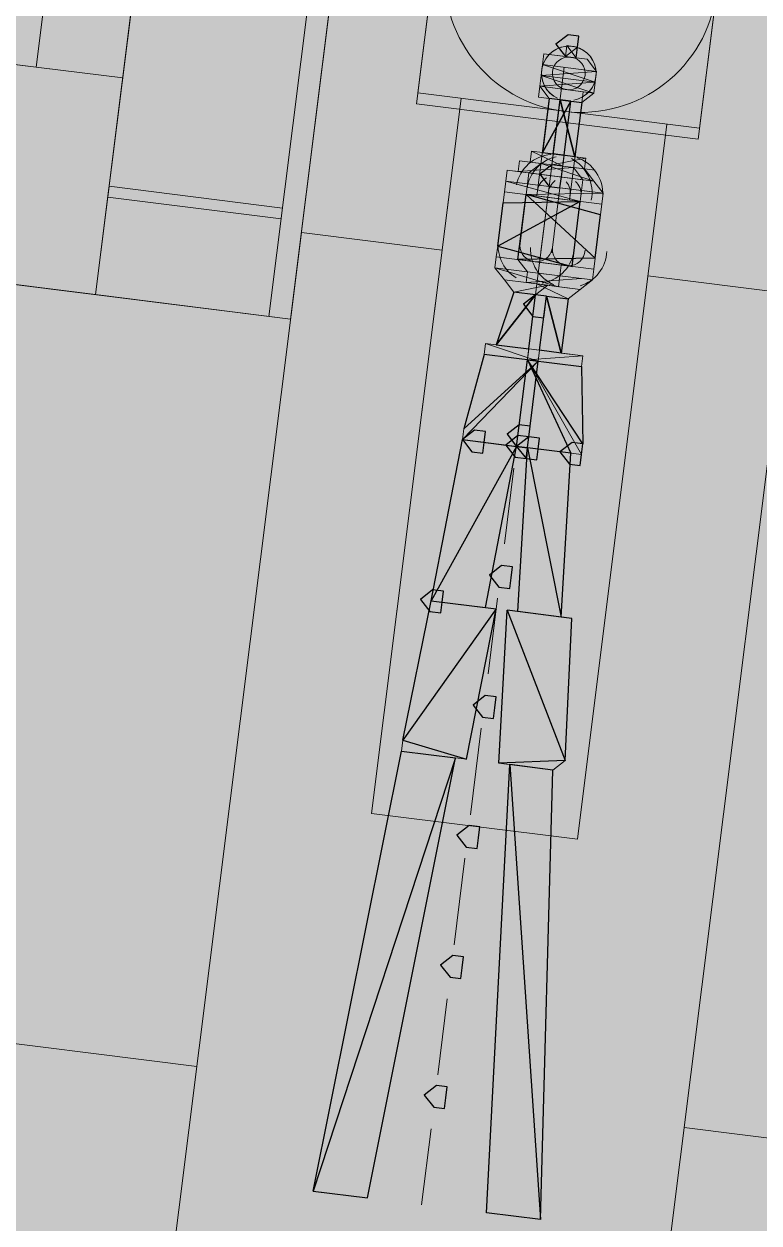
# Model space of a CAD drawing. Header units: metres. Extents: x -4 to 509425, y 7549 to 4732445.
# Drawn here: x 476040.81 to 476041.38, y 4719728.74 to 4719729.67 of the extents above; entities that cross this region are included whole.
import ezdxf

# ---------------------------------------------------------------- set-up
doc = ezdxf.new("R2010")
doc.units = ezdxf.units.M
doc.header["$LTSCALE"] = 0.01
doc.header["$MEASUREMENT"] = 0
doc.layers.get('0').update_dxf_attribs({"lineweight": 0})
doc.layers.add('_SUBESTACIÓN', color=1, linetype='Continuous')
doc.layers.add('SUBESTACION LA VID', color=253, linetype='Continuous')

# ---------------------------------------------------------------- blocks, each defined once
blk = doc.blocks.new('A$Cfff6051d')
at = {"layer": 'SUBESTACION LA VID', "transparency": 33554687}
h = blk.add_hatch(color=256, dxfattribs=at)
h.dxf.hatch_style = 2
h.paths.add_polyline_path([(476041.23909, 4719729.65168), (476041.24015, 4719729.66008), (476041.23175, 4719729.66114), (476041.22229, 4719729.65379), (476041.22964, 4719729.64434), (476041.23804, 4719729.64328)])
h = blk.add_hatch(color=256, dxfattribs=at)
h.dxf.hatch_style = 2
h.paths.add_polyline_path([(476041.23909, 4719729.65168), (476041.24015, 4719729.66008), (476041.23175, 4719729.66114), (476041.22229, 4719729.65379), (476041.22964, 4719729.64434), (476041.23804, 4719729.64328)])
h = blk.add_hatch(color=256, dxfattribs=at)
h.dxf.hatch_style = 2
h.paths.add_polyline_path([(476041.23909, 4719729.65168), (476041.24015, 4719729.66008), (476041.23175, 4719729.66114), (476041.22229, 4719729.65379), (476041.22964, 4719729.64434), (476041.23804, 4719729.64328)])
h = blk.add_hatch(color=256, dxfattribs=at)
h.dxf.hatch_style = 2
h.paths.add_polyline_path([(476041.22646, 4719729.55088), (476041.22751, 4719729.55928), (476041.21911, 4719729.56033), (476041.20966, 4719729.55299), (476041.217, 4719729.54353), (476041.2254, 4719729.54248)])
h = blk.add_hatch(color=256, dxfattribs=at)
h.dxf.hatch_style = 2
h.paths.add_polyline_path([(476041.22646, 4719729.55088), (476041.22751, 4719729.55928), (476041.21911, 4719729.56033), (476041.20966, 4719729.55299), (476041.217, 4719729.54353), (476041.2254, 4719729.54248)])
h = blk.add_hatch(color=256, dxfattribs=at)
h.dxf.hatch_style = 2
h.paths.add_polyline_path([(476041.22646, 4719729.55088), (476041.22751, 4719729.55928), (476041.21911, 4719729.56033), (476041.20966, 4719729.55299), (476041.217, 4719729.54353), (476041.2254, 4719729.54248)])
h = blk.add_hatch(color=256, dxfattribs=at)
h.dxf.hatch_style = 2
h.paths.add_polyline_path([(476041.21382, 4719729.45008), (476041.21487, 4719729.45848), (476041.20647, 4719729.45953), (476041.19702, 4719729.45218), (476041.20437, 4719729.44273), (476041.21277, 4719729.44168)])
h = blk.add_hatch(color=256, dxfattribs=at)
h.dxf.hatch_style = 2
h.paths.add_polyline_path([(476041.21382, 4719729.45008), (476041.21487, 4719729.45848), (476041.20647, 4719729.45953), (476041.19702, 4719729.45218), (476041.20437, 4719729.44273), (476041.21277, 4719729.44168)])
h = blk.add_hatch(color=256, dxfattribs=at)
h.dxf.hatch_style = 2
h.paths.add_polyline_path([(476041.21382, 4719729.45008), (476041.21487, 4719729.45848), (476041.20647, 4719729.45953), (476041.19702, 4719729.45218), (476041.20437, 4719729.44273), (476041.21277, 4719729.44168)])
h = blk.add_hatch(color=256, dxfattribs=at)
h.dxf.hatch_style = 2
h.paths.add_polyline_path([(476041.20118, 4719729.34927), (476041.20223, 4719729.35767), (476041.19383, 4719729.35872), (476041.18438, 4719729.35138), (476041.19173, 4719729.34192), (476041.20013, 4719729.34087)])
h = blk.add_hatch(color=256, dxfattribs=at)
h.dxf.hatch_style = 2
h.paths.add_polyline_path([(476041.20118, 4719729.34927), (476041.20223, 4719729.35767), (476041.19383, 4719729.35872), (476041.18438, 4719729.35138), (476041.19173, 4719729.34192), (476041.20013, 4719729.34087)])
h = blk.add_hatch(color=256, dxfattribs=at)
h.dxf.hatch_style = 2
h.paths.add_polyline_path([(476041.20118, 4719729.34927), (476041.20223, 4719729.35767), (476041.19383, 4719729.35872), (476041.18438, 4719729.35138), (476041.19173, 4719729.34192), (476041.20013, 4719729.34087)])
h = blk.add_hatch(color=256, dxfattribs=at)
h.dxf.hatch_style = 2
h.paths.add_polyline_path([(476041.16653, 4719729.34508), (476041.16758, 4719729.35348), (476041.15918, 4719729.35454), (476041.14973, 4719729.34719), (476041.15707, 4719729.33774), (476041.16547, 4719729.33668)])
h = blk.add_hatch(color=256, dxfattribs=at)
h.dxf.hatch_style = 2
h.paths.add_polyline_path([(476041.20013, 4719729.34087), (476041.20118, 4719729.34927), (476041.19278, 4719729.35032), (476041.18333, 4719729.34298), (476041.19067, 4719729.33352), (476041.19907, 4719729.33247)])
h = blk.add_hatch(color=256, dxfattribs=at)
h.dxf.hatch_style = 2
h.paths.add_polyline_path([(476041.20853, 4719729.33982), (476041.20958, 4719729.34822), (476041.20118, 4719729.34927), (476041.19173, 4719729.34192), (476041.19907, 4719729.33247), (476041.20747, 4719729.33142)])
h = blk.add_hatch(color=256, dxfattribs=at)
h.dxf.hatch_style = 2
h.paths.add_polyline_path([(476041.24213, 4719729.33561), (476041.24318, 4719729.34401), (476041.23478, 4719729.34506), (476041.22533, 4719729.33771), (476041.23267, 4719729.32826), (476041.24107, 4719729.32721)])
h = blk.add_hatch(color=256, dxfattribs=at)
h.dxf.hatch_style = 2
h.paths.add_polyline_path([(476041.18749, 4719729.24007), (476041.18854, 4719729.24847), (476041.18014, 4719729.24952), (476041.17069, 4719729.24217), (476041.17804, 4719729.23272), (476041.18644, 4719729.23167)])
h = blk.add_hatch(color=256, dxfattribs=at)
h.dxf.hatch_style = 2
h.paths.add_polyline_path([(476041.18749, 4719729.24007), (476041.18854, 4719729.24847), (476041.18014, 4719729.24952), (476041.17069, 4719729.24217), (476041.17804, 4719729.23272), (476041.18644, 4719729.23167)])
h = blk.add_hatch(color=256, dxfattribs=at)
h.dxf.hatch_style = 2
h.paths.add_polyline_path([(476041.18749, 4719729.24007), (476041.18854, 4719729.24847), (476041.18014, 4719729.24952), (476041.17069, 4719729.24217), (476041.17804, 4719729.23272), (476041.18644, 4719729.23167)])
h = blk.add_hatch(color=256, dxfattribs=at)
h.dxf.hatch_style = 2
h.paths.add_polyline_path([(476041.13393, 4719729.22119), (476041.13498, 4719729.22959), (476041.12657, 4719729.23064), (476041.11712, 4719729.22329), (476041.12447, 4719729.21384), (476041.13288, 4719729.21278)])
h = blk.add_hatch(color=256, dxfattribs=at)
h.dxf.hatch_style = 2
h.paths.add_polyline_path([(476041.17485, 4719729.13926), (476041.1759, 4719729.14766), (476041.1675, 4719729.14872), (476041.15805, 4719729.14137), (476041.1654, 4719729.13192), (476041.1738, 4719729.13086)])
h = blk.add_hatch(color=256, dxfattribs=at)
h.dxf.hatch_style = 2
h.paths.add_polyline_path([(476041.17485, 4719729.13926), (476041.1759, 4719729.14766), (476041.1675, 4719729.14872), (476041.15805, 4719729.14137), (476041.1654, 4719729.13192), (476041.1738, 4719729.13086)])
h = blk.add_hatch(color=256, dxfattribs=at)
h.dxf.hatch_style = 2
h.paths.add_polyline_path([(476041.17485, 4719729.13926), (476041.1759, 4719729.14766), (476041.1675, 4719729.14872), (476041.15805, 4719729.14137), (476041.1654, 4719729.13192), (476041.1738, 4719729.13086)])
h = blk.add_hatch(color=256, dxfattribs=at)
h.dxf.hatch_style = 2
h.paths.add_polyline_path([(476041.16221, 4719729.03846), (476041.16327, 4719729.04686), (476041.15487, 4719729.04791), (476041.14541, 4719729.04057), (476041.15276, 4719729.03111), (476041.16116, 4719729.03006)])
h = blk.add_hatch(color=256, dxfattribs=at)
h.dxf.hatch_style = 2
h.paths.add_polyline_path([(476041.16221, 4719729.03846), (476041.16327, 4719729.04686), (476041.15487, 4719729.04791), (476041.14541, 4719729.04057), (476041.15276, 4719729.03111), (476041.16116, 4719729.03006)])
h = blk.add_hatch(color=256, dxfattribs=at)
h.dxf.hatch_style = 2
h.paths.add_polyline_path([(476041.16221, 4719729.03846), (476041.16327, 4719729.04686), (476041.15487, 4719729.04791), (476041.14541, 4719729.04057), (476041.15276, 4719729.03111), (476041.16116, 4719729.03006)])
h = blk.add_hatch(color=256, dxfattribs=at)
h.dxf.hatch_style = 2
h.paths.add_polyline_path([(476041.14958, 4719728.93765), (476041.15063, 4719728.94605), (476041.14223, 4719728.94711), (476041.13278, 4719728.93976), (476041.14012, 4719728.93031), (476041.14852, 4719728.92925)])
h = blk.add_hatch(color=256, dxfattribs=at)
h.dxf.hatch_style = 2
h.paths.add_polyline_path([(476041.14958, 4719728.93765), (476041.15063, 4719728.94605), (476041.14223, 4719728.94711), (476041.13278, 4719728.93976), (476041.14012, 4719728.93031), (476041.14852, 4719728.92925)])
h = blk.add_hatch(color=256, dxfattribs=at)
h.dxf.hatch_style = 2
h.paths.add_polyline_path([(476041.14958, 4719728.93765), (476041.15063, 4719728.94605), (476041.14223, 4719728.94711), (476041.13278, 4719728.93976), (476041.14012, 4719728.93031), (476041.14852, 4719728.92925)])
h = blk.add_hatch(color=256, dxfattribs=at)
h.dxf.hatch_style = 2
h.paths.add_polyline_path([(476041.13694, 4719728.83685), (476041.13799, 4719728.84525), (476041.12959, 4719728.8463), (476041.12014, 4719728.83896), (476041.12749, 4719728.8295), (476041.13589, 4719728.82845)])
h = blk.add_hatch(color=256, dxfattribs=at)
h.dxf.hatch_style = 2
h.paths.add_polyline_path([(476041.13694, 4719728.83685), (476041.13799, 4719728.84525), (476041.12959, 4719728.8463), (476041.12014, 4719728.83896), (476041.12749, 4719728.8295), (476041.13589, 4719728.82845)])
h = blk.add_hatch(color=256, dxfattribs=at)
h.dxf.hatch_style = 2
h.paths.add_polyline_path([(476041.13694, 4719728.83685), (476041.13799, 4719728.84525), (476041.12959, 4719728.8463), (476041.12014, 4719728.83896), (476041.12749, 4719728.8295), (476041.13589, 4719728.82845)])
at = {"layer": 'SUBESTACION LA VID', "lineweight": 15}
for p, q in [((476040.88625, 4719729.62766), (476028.16815, 4719731.22212)), ((476041.0164, 4719729.44069), (476028.00428, 4719731.07202)), ((476040.93786, 4719730.03928), (476040.86519, 4719729.45965)), ((476040.9996, 4719729.4428), (476041.07226, 4719730.02243)), ((476041.0164, 4719729.44069), (476041.08906, 4719730.02032)), ((476041.22016, 4719729.56873), (476041.22859, 4719729.63594)), ((476041.22859, 4719729.63594), (476041.22122, 4719729.57713)), ((476041.22859, 4719729.63594), (476041.22122, 4719729.57713)), ((476041.21703, 4719729.61179), (476041.20755, 4719729.53619)), ((476041.22543, 4719729.61073), (476041.21595, 4719729.53513)), ((476041.23383, 4719729.60968), (476041.22435, 4719729.53408)), ((476041.24223, 4719729.60863), (476041.23275, 4719729.53303)), ((476041.01013, 4719729.5268), (476040.87572, 4719729.54365)), ((476041.1834, 4719729.54775), (476041.17708, 4719729.49734)), ((476041.2002, 4719729.54564), (476041.19388, 4719729.49523)), ((476041.19915, 4719729.53724), (476041.19283, 4719729.48683)), ((476041.21595, 4719729.53513), (476041.20752, 4719729.46793)), ((476041.21595, 4719729.53513), (476041.20752, 4719729.46793)), ((476041.20752, 4719729.46793), (476041.21595, 4719729.53513)), ((476041.21595, 4719729.53513), (476041.21068, 4719729.49313)), ((476041.21595, 4719729.53513), (476041.21595, 4719729.53513)), ((476041.22435, 4719729.53408), (476041.21908, 4719729.49208)), ((476041.22435, 4719729.53408), (476041.22435, 4719729.53408)), ((476041.2422, 4719729.54037), (476041.23588, 4719729.48997)), ((476041.259, 4719729.53827), (476041.25268, 4719729.48786)), ((476041.24115, 4719729.53197), (476041.23483, 4719729.48157)), ((476041.18967, 4719729.46163), (476041.17601, 4719729.42068)), ((476041.20647, 4719729.45953), (476041.20121, 4719729.41752)), ((476041.21487, 4719729.45848), (476041.20961, 4719729.41647)), ((476041.23167, 4719729.45637), (476041.22641, 4719729.41437)), ((476041.20331, 4719729.43433), (476041.19489, 4719729.36712)), ((476041.20331, 4719729.43433), (476041.19489, 4719729.36712)), ((476041.19489, 4719729.36712), (476041.20331, 4719729.43433)), ((476041.16655, 4719729.41334), (476041.15078, 4719729.35559)), ((476041.16655, 4719729.41334), (476041.16655, 4719729.41334)), ((476041.20961, 4719729.41647), (476041.16761, 4719729.42174)), ((476041.20121, 4719729.41752), (476041.23481, 4719729.41331)), ((476041.23375, 4719729.40491), (476041.23375, 4719729.40491)), ((476041.24215, 4719729.40386), (476041.24318, 4719729.34401)), ((476041.14973, 4719729.34719), (476041.12552, 4719729.22224)), ((476041.19173, 4719729.34192), (476041.14973, 4719729.34719)), ((476041.19173, 4719729.34192), (476041.16753, 4719729.21697)), ((476041.20013, 4719729.34087), (476041.19273, 4719729.21381)), ((476041.20013, 4719729.34087), (476041.23373, 4719729.33666)), ((476041.23373, 4719729.33666), (476041.22633, 4719729.2096)), ((476041.18962, 4719729.32512), (476041.18225, 4719729.26632)), ((476041.18962, 4719729.32512), (476041.18225, 4719729.26632)), ((476041.18225, 4719729.26632), (476041.18962, 4719729.32512)), ((476041.12552, 4719729.22224), (476041.10343, 4719729.11408)), ((476041.17698, 4719729.22432), (476041.16961, 4719729.16552)), ((476041.17698, 4719729.22432), (476041.16961, 4719729.16552)), ((476041.16961, 4719729.16552), (476041.17698, 4719729.22432)), ((476041.23473, 4719729.20855), (476041.22944, 4719729.09829)), ((476041.16435, 4719729.12352), (476041.15592, 4719729.05631)), ((476041.16435, 4719729.12352), (476041.15592, 4719729.05631)), ((476041.15592, 4719729.05631), (476041.16435, 4719729.12352)), ((476041.15279, 4719729.09936), (476041.10343, 4719729.11408)), ((476041.10238, 4719729.10568), (476041.034, 4719728.76443)), ((476041.14439, 4719729.10042), (476041.07601, 4719728.75916)), ((476041.17799, 4719729.09621), (476041.22944, 4719729.09829)), ((476041.18639, 4719729.09515), (476041.16841, 4719728.74758)), ((476041.21999, 4719729.09094), (476041.21041, 4719728.74232)), ((476041.15171, 4719729.02271), (476041.14328, 4719728.95551)), ((476041.15171, 4719729.02271), (476041.14328, 4719728.95551)), ((476041.14328, 4719728.95551), (476041.15171, 4719729.02271)), ((476041.13802, 4719728.91351), (476041.13064, 4719728.8547)), ((476041.13802, 4719728.91351), (476041.13064, 4719728.8547)), ((476041.13064, 4719728.8547), (476041.13802, 4719728.91351)), ((476041.12538, 4719728.8127), (476041.11801, 4719728.7539)), ((476041.12538, 4719728.8127), (476041.11801, 4719728.7539)), ((476041.11801, 4719728.7539), (476041.12538, 4719728.8127))]:
    blk.add_line(p, q, dxfattribs=at)
at = {"layer": 'SUBESTACION LA VID', "lineweight": 0}
for p, q in [((476041.21284, 4719729.64644), (476041.24644, 4719729.64223)), ((476041.20968, 4719729.62124), (476041.24328, 4719729.61703)), ((476041.21176, 4719729.56979), (476041.22856, 4719729.56768)), ((476041.23696, 4719729.56663), (476041.22016, 4719729.56873)), ((476041.22432, 4719729.46582), (476041.17498, 4719729.48054)), ((476041.16761, 4719729.42174), (476041.17601, 4719729.42068)), ((476041.24321, 4719729.41226), (476041.22641, 4719729.41437)), ((476041.15279, 4719729.09936), (476041.10343, 4719729.11408)), ((476041.14439, 4719729.10042), (476041.10238, 4719729.10568))]:
    blk.add_line(p, q, dxfattribs=at)
at = {"layer": 'SUBESTACION LA VID', "lineweight": 15}
for points in [[(476040.86519, 4719729.45965), (476038.4879, 4719729.75769)], [(476040.36543, 4719729.69295), (476040.81905, 4719729.63608), (476040.8338, 4719729.75369), (476040.901, 4719729.74526), (476040.86519, 4719729.45965)], [(476040.93786, 4719730.03928), (476041.08906, 4719730.02032), (476041.0164, 4719729.44069), (476040.86519, 4719729.45965), (476040.93786, 4719730.03928)], [(476040.88625, 4719729.62766), (476040.81905, 4719729.63608), (476040.84959, 4719729.87969), (476040.91679, 4719729.87127)], [(476041.14149, 4719729.82603), (476041.3599, 4719729.79865), (476041.33252, 4719729.58024), (476041.11411, 4719729.60762), (476041.14149, 4719729.82603)], [(476041.11517, 4719729.61602), (476041.33357, 4719729.58864), (476041.3599, 4719729.79865), (476041.14149, 4719729.82603), (476041.11517, 4719729.61602)], [(476041.034, 4719728.76443), (476041.07601, 4719728.75916), (476041.14439, 4719729.10042), (476041.15279, 4719729.09936), (476041.17593, 4719729.21592), (476041.16753, 4719729.21697), (476041.19173, 4719729.34192), (476041.20013, 4719729.34087), (476041.20855, 4719729.40807), (476041.20961, 4719729.41647), (476041.20121, 4719729.41752), (476041.20647, 4719729.45953), (476041.21592, 4719729.46688), (476041.22432, 4719729.46582), (476041.22538, 4719729.47422), (476041.22643, 4719729.48262), (476041.23483, 4719729.48157), (476041.24115, 4719729.53197), (476041.2422, 4719729.54037), (476041.24326, 4719729.54877), (476041.23591, 4719729.55823), (476041.22751, 4719729.55928), (476041.22856, 4719729.56768), (476041.23383, 4719729.60968), (476041.24223, 4719729.60863), (476041.24328, 4719729.61703), (476041.25168, 4719729.61597), (476041.25273, 4719729.62437), (476041.25379, 4719729.63278), (476041.24644, 4719729.64223), (476041.23804, 4719729.64328), (476041.23909, 4719729.65168), (476041.23069, 4719729.65274), (476041.22964, 4719729.64434), (476041.22124, 4719729.64539), (476041.21284, 4719729.64644), (476041.21179, 4719729.63804), (476041.21073, 4719729.62964), (476041.20968, 4719729.62124), (476041.20863, 4719729.61284), (476041.21703, 4719729.61179), (476041.21176, 4719729.56979), (476041.20336, 4719729.57084), (476041.20231, 4719729.56244), (476041.19391, 4719729.56349), (476041.19286, 4719729.55509), (476041.18446, 4719729.55615), (476041.1834, 4719729.54775), (476041.18235, 4719729.53935), (476041.1813, 4719729.53094), (476041.17708, 4719729.49734), (476041.17603, 4719729.48894), (476041.17498, 4719729.48054), (476041.18232, 4719729.47109), (476041.18967, 4719729.46163), (476041.17601, 4719729.42068), (476041.16761, 4719729.42174), (476041.16655, 4719729.41334), (476041.15078, 4719729.35559), (476041.14973, 4719729.34719), (476041.12552, 4719729.22224), (476041.10343, 4719729.11408), (476041.10238, 4719729.10568), (476041.034, 4719728.76443)], [(476041.21041, 4719728.74232), (476041.16841, 4719728.74758), (476041.18639, 4719729.09515), (476041.17799, 4719729.09621), (476041.18433, 4719729.21487), (476041.19273, 4719729.21381), (476041.20013, 4719729.34087), (476041.19173, 4719729.34192), (476041.20015, 4719729.40912), (476041.20121, 4719729.41752), (476041.20961, 4719729.41647), (476041.21487, 4719729.45848), (476041.20647, 4719729.45953), (476041.20752, 4719729.46793), (476041.19912, 4719729.46898), (476041.20018, 4719729.47738), (476041.19283, 4719729.48683), (476041.19915, 4719729.53724), (476041.2002, 4719729.54564), (476041.20126, 4719729.55404), (476041.21071, 4719729.56139), (476041.21911, 4719729.56033), (476041.22016, 4719729.56873), (476041.22543, 4719729.61073), (476041.21703, 4719729.61179), (476041.20968, 4719729.62124), (476041.21073, 4719729.62964), (476041.21179, 4719729.63804), (476041.21284, 4719729.64644), (476041.22124, 4719729.64539), (476041.22964, 4719729.64434), (476041.23069, 4719729.65274), (476041.23909, 4719729.65168), (476041.23804, 4719729.64328), (476041.24644, 4719729.64223), (476041.25379, 4719729.63278), (476041.25273, 4719729.62437), (476041.25168, 4719729.61597), (476041.24223, 4719729.60863), (476041.23696, 4719729.56663), (476041.24536, 4719729.56557), (476041.24431, 4719729.55717), (476041.25166, 4719729.54772), (476041.259, 4719729.53827), (476041.25795, 4719729.52987), (476041.2569, 4719729.52146), (476041.25268, 4719729.48786), (476041.25163, 4719729.47946), (476041.25058, 4719729.47106), (476041.24112, 4719729.46372), (476041.23167, 4719729.45637), (476041.22641, 4719729.41437), (476041.23481, 4719729.41331), (476041.24321, 4719729.41226), (476041.24215, 4719729.40386), (476041.24318, 4719729.34401), (476041.24213, 4719729.33561), (476041.23373, 4719729.33666), (476041.22633, 4719729.2096), (476041.23473, 4719729.20855), (476041.22944, 4719729.09829), (476041.21999, 4719729.09094), (476041.21041, 4719728.74232)], [(476041.30837, 4719729.5918), (476041.23887, 4719729.03738), (476041.07926, 4719729.05739), (476041.14877, 4719729.61181)], [(476041.30732, 4719729.5834), (476041.23887, 4719729.03738), (476041.07926, 4719729.05739), (476041.14771, 4719729.60341)], [(476041.00908, 4719729.5184), (476040.87467, 4719729.53525), (476040.87572, 4719729.54365)], [(476041.29363, 4719729.4742), (476041.40284, 4719729.46051), (476041.26804, 4719728.38526), (476040.89002, 4719728.43266), (476041.02482, 4719729.5079), (476041.13402, 4719729.49421)], [(476041.29363, 4719729.4742), (476041.40284, 4719729.46051), (476041.26804, 4719728.38526), (476040.89002, 4719728.43266), (476041.02482, 4719729.5079), (476041.13402, 4719729.49421)], [(476041.20015, 4719729.40912), (476041.20015, 4719729.40912), (476041.19173, 4719729.34192)], [(476041.20855, 4719729.40807), (476041.20855, 4719729.40807), (476041.20013, 4719729.34087)], [(476041.17593, 4719729.21592), (476041.16753, 4719729.21697), (476041.12552, 4719729.22224), (476041.17593, 4719729.21592), (476041.15279, 4719729.09936)], [(476041.23473, 4719729.20855), (476041.18433, 4719729.21487), (476041.17799, 4719729.09621)], [(476041.18433, 4719729.21487), (476041.19273, 4719729.21381), (476041.22633, 4719729.2096), (476041.23473, 4719729.20855)], [(476041.15279, 4719729.09936), (476041.14439, 4719729.10042), (476041.10238, 4719729.10568), (476041.10343, 4719729.11408)], [(476041.17799, 4719729.09621), (476041.18639, 4719729.09515), (476041.21999, 4719729.09094), (476041.22944, 4719729.09829)], [(476041.32175, 4719728.81368), (476041.72496, 4719728.76313), (476041.64387, 4719728.1163), (476040.45942, 4719728.2648), (476040.54051, 4719728.91162), (476040.94373, 4719728.86107)], [(476041.32175, 4719728.81368), (476041.72496, 4719728.76313), (476041.64387, 4719728.1163), (476040.45942, 4719728.2648), (476040.54051, 4719728.91162), (476040.94373, 4719728.86107)], [(476041.07601, 4719728.75916), (476041.0676, 4719728.76022), (476041.0424, 4719728.76338), (476041.034, 4719728.76443)], [(476041.16841, 4719728.74758), (476041.17681, 4719728.74653), (476041.20201, 4719728.74337), (476041.21041, 4719728.74232)]]:
    blk.add_lwpolyline(points, dxfattribs=at)
at = {"layer": 'SUBESTACION LA VID'}
for points in [[(476041.23909, 4719729.65168), (476041.24015, 4719729.66008), (476041.23175, 4719729.66114), (476041.22229, 4719729.65379), (476041.22964, 4719729.64434), (476041.23804, 4719729.64328)], [(476041.23909, 4719729.65168), (476041.24015, 4719729.66008), (476041.23175, 4719729.66114), (476041.22229, 4719729.65379), (476041.22964, 4719729.64434), (476041.23804, 4719729.64328)], [(476041.23909, 4719729.65168), (476041.24015, 4719729.66008), (476041.23175, 4719729.66114), (476041.22229, 4719729.65379), (476041.22964, 4719729.64434), (476041.23804, 4719729.64328)], [(476041.21176, 4719729.56979), (476041.23383, 4719729.60968), (476041.21703, 4719729.61179)], [(476041.22856, 4719729.56768), (476041.23383, 4719729.60968), (476041.21176, 4719729.56979)], [(476041.22016, 4719729.56873), (476041.22543, 4719729.61073), (476041.23696, 4719729.56663)], [(476041.23696, 4719729.56663), (476041.22543, 4719729.61073), (476041.24223, 4719729.60863)], [(476041.22646, 4719729.55088), (476041.22751, 4719729.55928), (476041.21911, 4719729.56033), (476041.20966, 4719729.55299), (476041.217, 4719729.54353), (476041.2254, 4719729.54248)], [(476041.22646, 4719729.55088), (476041.22751, 4719729.55928), (476041.21911, 4719729.56033), (476041.20966, 4719729.55299), (476041.217, 4719729.54353), (476041.2254, 4719729.54248)], [(476041.22646, 4719729.55088), (476041.22751, 4719729.55928), (476041.21911, 4719729.56033), (476041.20966, 4719729.55299), (476041.217, 4719729.54353), (476041.2254, 4719729.54248)], [(476041.17601, 4719729.42068), (476041.20647, 4719729.45953), (476041.18967, 4719729.46163)], [(476041.20121, 4719729.41752), (476041.20647, 4719729.45953), (476041.17601, 4719729.42068)], [(476041.21382, 4719729.45008), (476041.21487, 4719729.45848), (476041.20647, 4719729.45953), (476041.19702, 4719729.45218), (476041.20437, 4719729.44273), (476041.21277, 4719729.44168)], [(476041.21382, 4719729.45008), (476041.21487, 4719729.45848), (476041.20647, 4719729.45953), (476041.19702, 4719729.45218), (476041.20437, 4719729.44273), (476041.21277, 4719729.44168)], [(476041.21382, 4719729.45008), (476041.21487, 4719729.45848), (476041.20647, 4719729.45953), (476041.19702, 4719729.45218), (476041.20437, 4719729.44273), (476041.21277, 4719729.44168)], [(476041.20961, 4719729.41647), (476041.21487, 4719729.45848), (476041.22641, 4719729.41437)], [(476041.22641, 4719729.41437), (476041.21487, 4719729.45848), (476041.23167, 4719729.45637)], [(476041.15078, 4719729.35559), (476041.20855, 4719729.40807), (476041.16655, 4719729.41334)], [(476041.20013, 4719729.34087), (476041.20855, 4719729.40807), (476041.14973, 4719729.34719)], [(476041.19173, 4719729.34192), (476041.20015, 4719729.40912), (476041.23373, 4719729.33666)], [(476041.24318, 4719729.34401), (476041.20015, 4719729.40912), (476041.24215, 4719729.40386)], [(476041.20118, 4719729.34927), (476041.20223, 4719729.35767), (476041.19383, 4719729.35872), (476041.18438, 4719729.35138), (476041.19173, 4719729.34192), (476041.20013, 4719729.34087)], [(476041.20118, 4719729.34927), (476041.20223, 4719729.35767), (476041.19383, 4719729.35872), (476041.18438, 4719729.35138), (476041.19173, 4719729.34192), (476041.20013, 4719729.34087)], [(476041.20118, 4719729.34927), (476041.20223, 4719729.35767), (476041.19383, 4719729.35872), (476041.18438, 4719729.35138), (476041.19173, 4719729.34192), (476041.20013, 4719729.34087)], [(476041.16653, 4719729.34508), (476041.16758, 4719729.35348), (476041.15918, 4719729.35454), (476041.14973, 4719729.34719), (476041.15707, 4719729.33774), (476041.16547, 4719729.33668)], [(476041.20013, 4719729.34087), (476041.20118, 4719729.34927), (476041.19278, 4719729.35032), (476041.18333, 4719729.34298), (476041.19067, 4719729.33352), (476041.19907, 4719729.33247)], [(476041.20853, 4719729.33982), (476041.20958, 4719729.34822), (476041.20118, 4719729.34927), (476041.19173, 4719729.34192), (476041.19907, 4719729.33247), (476041.20747, 4719729.33142)], [(476041.24213, 4719729.33561), (476041.24318, 4719729.34401), (476041.23478, 4719729.34506), (476041.22533, 4719729.33771), (476041.23267, 4719729.32826), (476041.24107, 4719729.32721)], [(476041.18749, 4719729.24007), (476041.18854, 4719729.24847), (476041.18014, 4719729.24952), (476041.17069, 4719729.24217), (476041.17804, 4719729.23272), (476041.18644, 4719729.23167)], [(476041.18749, 4719729.24007), (476041.18854, 4719729.24847), (476041.18014, 4719729.24952), (476041.17069, 4719729.24217), (476041.17804, 4719729.23272), (476041.18644, 4719729.23167)], [(476041.18749, 4719729.24007), (476041.18854, 4719729.24847), (476041.18014, 4719729.24952), (476041.17069, 4719729.24217), (476041.17804, 4719729.23272), (476041.18644, 4719729.23167)], [(476041.13393, 4719729.22119), (476041.13498, 4719729.22959), (476041.12657, 4719729.23064), (476041.11712, 4719729.22329), (476041.12447, 4719729.21384), (476041.13288, 4719729.21278)], [(476041.17485, 4719729.13926), (476041.1759, 4719729.14766), (476041.1675, 4719729.14872), (476041.15805, 4719729.14137), (476041.1654, 4719729.13192), (476041.1738, 4719729.13086)], [(476041.17485, 4719729.13926), (476041.1759, 4719729.14766), (476041.1675, 4719729.14872), (476041.15805, 4719729.14137), (476041.1654, 4719729.13192), (476041.1738, 4719729.13086)], [(476041.17485, 4719729.13926), (476041.1759, 4719729.14766), (476041.1675, 4719729.14872), (476041.15805, 4719729.14137), (476041.1654, 4719729.13192), (476041.1738, 4719729.13086)], [(476041.16221, 4719729.03846), (476041.16327, 4719729.04686), (476041.15487, 4719729.04791), (476041.14541, 4719729.04057), (476041.15276, 4719729.03111), (476041.16116, 4719729.03006)], [(476041.16221, 4719729.03846), (476041.16327, 4719729.04686), (476041.15487, 4719729.04791), (476041.14541, 4719729.04057), (476041.15276, 4719729.03111), (476041.16116, 4719729.03006)], [(476041.16221, 4719729.03846), (476041.16327, 4719729.04686), (476041.15487, 4719729.04791), (476041.14541, 4719729.04057), (476041.15276, 4719729.03111), (476041.16116, 4719729.03006)], [(476041.14958, 4719728.93765), (476041.15063, 4719728.94605), (476041.14223, 4719728.94711), (476041.13278, 4719728.93976), (476041.14012, 4719728.93031), (476041.14852, 4719728.92925)], [(476041.14958, 4719728.93765), (476041.15063, 4719728.94605), (476041.14223, 4719728.94711), (476041.13278, 4719728.93976), (476041.14012, 4719728.93031), (476041.14852, 4719728.92925)], [(476041.14958, 4719728.93765), (476041.15063, 4719728.94605), (476041.14223, 4719728.94711), (476041.13278, 4719728.93976), (476041.14012, 4719728.93031), (476041.14852, 4719728.92925)], [(476041.13694, 4719728.83685), (476041.13799, 4719728.84525), (476041.12959, 4719728.8463), (476041.12014, 4719728.83896), (476041.12749, 4719728.8295), (476041.13589, 4719728.82845)], [(476041.13694, 4719728.83685), (476041.13799, 4719728.84525), (476041.12959, 4719728.8463), (476041.12014, 4719728.83896), (476041.12749, 4719728.8295), (476041.13589, 4719728.82845)], [(476041.13694, 4719728.83685), (476041.13799, 4719728.84525), (476041.12959, 4719728.8463), (476041.12014, 4719728.83896), (476041.12749, 4719728.8295), (476041.13589, 4719728.82845)]]:
    blk.add_lwpolyline(points, close=True, dxfattribs=at)
at = {"layer": 'SUBESTACION LA VID', "lineweight": 0}
for points in [[(476041.23909, 4719729.65168), (476041.24015, 4719729.66008), (476041.23175, 4719729.66114), (476041.22229, 4719729.65379), (476041.22964, 4719729.64434), (476041.23804, 4719729.64328)], [(476041.23909, 4719729.65168), (476041.24015, 4719729.66008), (476041.23175, 4719729.66114), (476041.22229, 4719729.65379), (476041.22964, 4719729.64434), (476041.23804, 4719729.64328)], [(476041.23909, 4719729.65168), (476041.24015, 4719729.66008), (476041.23175, 4719729.66114), (476041.22229, 4719729.65379), (476041.22964, 4719729.64434), (476041.23804, 4719729.64328)], [(476041.21176, 4719729.56979), (476041.23383, 4719729.60968), (476041.21703, 4719729.61179)], [(476041.22856, 4719729.56768), (476041.23383, 4719729.60968), (476041.21176, 4719729.56979)], [(476041.22016, 4719729.56873), (476041.22543, 4719729.61073), (476041.23696, 4719729.56663)], [(476041.23696, 4719729.56663), (476041.22543, 4719729.61073), (476041.24223, 4719729.60863)], [(476041.22646, 4719729.55088), (476041.22751, 4719729.55928), (476041.21911, 4719729.56033), (476041.20966, 4719729.55299), (476041.217, 4719729.54353), (476041.2254, 4719729.54248)], [(476041.22646, 4719729.55088), (476041.22751, 4719729.55928), (476041.21911, 4719729.56033), (476041.20966, 4719729.55299), (476041.217, 4719729.54353), (476041.2254, 4719729.54248)], [(476041.22646, 4719729.55088), (476041.22751, 4719729.55928), (476041.21911, 4719729.56033), (476041.20966, 4719729.55299), (476041.217, 4719729.54353), (476041.2254, 4719729.54248)], [(476041.17601, 4719729.42068), (476041.20647, 4719729.45953), (476041.18967, 4719729.46163)], [(476041.20121, 4719729.41752), (476041.20647, 4719729.45953), (476041.17601, 4719729.42068)], [(476041.21382, 4719729.45008), (476041.21487, 4719729.45848), (476041.20647, 4719729.45953), (476041.19702, 4719729.45218), (476041.20437, 4719729.44273), (476041.21277, 4719729.44168)], [(476041.21382, 4719729.45008), (476041.21487, 4719729.45848), (476041.20647, 4719729.45953), (476041.19702, 4719729.45218), (476041.20437, 4719729.44273), (476041.21277, 4719729.44168)], [(476041.21382, 4719729.45008), (476041.21487, 4719729.45848), (476041.20647, 4719729.45953), (476041.19702, 4719729.45218), (476041.20437, 4719729.44273), (476041.21277, 4719729.44168)], [(476041.20961, 4719729.41647), (476041.21487, 4719729.45848), (476041.22641, 4719729.41437)], [(476041.22641, 4719729.41437), (476041.21487, 4719729.45848), (476041.23167, 4719729.45637)], [(476041.15078, 4719729.35559), (476041.20855, 4719729.40807), (476041.16655, 4719729.41334)], [(476041.20013, 4719729.34087), (476041.20855, 4719729.40807), (476041.14973, 4719729.34719)], [(476041.19173, 4719729.34192), (476041.20015, 4719729.40912), (476041.23373, 4719729.33666)], [(476041.24318, 4719729.34401), (476041.20015, 4719729.40912), (476041.24215, 4719729.40386)], [(476041.20118, 4719729.34927), (476041.20223, 4719729.35767), (476041.19383, 4719729.35872), (476041.18438, 4719729.35138), (476041.19173, 4719729.34192), (476041.20013, 4719729.34087)], [(476041.20118, 4719729.34927), (476041.20223, 4719729.35767), (476041.19383, 4719729.35872), (476041.18438, 4719729.35138), (476041.19173, 4719729.34192), (476041.20013, 4719729.34087)], [(476041.20118, 4719729.34927), (476041.20223, 4719729.35767), (476041.19383, 4719729.35872), (476041.18438, 4719729.35138), (476041.19173, 4719729.34192), (476041.20013, 4719729.34087)], [(476041.16653, 4719729.34508), (476041.16758, 4719729.35348), (476041.15918, 4719729.35454), (476041.14973, 4719729.34719), (476041.15707, 4719729.33774), (476041.16547, 4719729.33668)], [(476041.20013, 4719729.34087), (476041.20118, 4719729.34927), (476041.19278, 4719729.35032), (476041.18333, 4719729.34298), (476041.19067, 4719729.33352), (476041.19907, 4719729.33247)], [(476041.20853, 4719729.33982), (476041.20958, 4719729.34822), (476041.20118, 4719729.34927), (476041.19173, 4719729.34192), (476041.19907, 4719729.33247), (476041.20747, 4719729.33142)], [(476041.24213, 4719729.33561), (476041.24318, 4719729.34401), (476041.23478, 4719729.34506), (476041.22533, 4719729.33771), (476041.23267, 4719729.32826), (476041.24107, 4719729.32721)], [(476041.18749, 4719729.24007), (476041.18854, 4719729.24847), (476041.18014, 4719729.24952), (476041.17069, 4719729.24217), (476041.17804, 4719729.23272), (476041.18644, 4719729.23167)], [(476041.18749, 4719729.24007), (476041.18854, 4719729.24847), (476041.18014, 4719729.24952), (476041.17069, 4719729.24217), (476041.17804, 4719729.23272), (476041.18644, 4719729.23167)], [(476041.18749, 4719729.24007), (476041.18854, 4719729.24847), (476041.18014, 4719729.24952), (476041.17069, 4719729.24217), (476041.17804, 4719729.23272), (476041.18644, 4719729.23167)], [(476041.13393, 4719729.22119), (476041.13498, 4719729.22959), (476041.12657, 4719729.23064), (476041.11712, 4719729.22329), (476041.12447, 4719729.21384), (476041.13288, 4719729.21278)], [(476041.17485, 4719729.13926), (476041.1759, 4719729.14766), (476041.1675, 4719729.14872), (476041.15805, 4719729.14137), (476041.1654, 4719729.13192), (476041.1738, 4719729.13086)], [(476041.17485, 4719729.13926), (476041.1759, 4719729.14766), (476041.1675, 4719729.14872), (476041.15805, 4719729.14137), (476041.1654, 4719729.13192), (476041.1738, 4719729.13086)], [(476041.17485, 4719729.13926), (476041.1759, 4719729.14766), (476041.1675, 4719729.14872), (476041.15805, 4719729.14137), (476041.1654, 4719729.13192), (476041.1738, 4719729.13086)], [(476041.16221, 4719729.03846), (476041.16327, 4719729.04686), (476041.15487, 4719729.04791), (476041.14541, 4719729.04057), (476041.15276, 4719729.03111), (476041.16116, 4719729.03006)], [(476041.16221, 4719729.03846), (476041.16327, 4719729.04686), (476041.15487, 4719729.04791), (476041.14541, 4719729.04057), (476041.15276, 4719729.03111), (476041.16116, 4719729.03006)], [(476041.16221, 4719729.03846), (476041.16327, 4719729.04686), (476041.15487, 4719729.04791), (476041.14541, 4719729.04057), (476041.15276, 4719729.03111), (476041.16116, 4719729.03006)], [(476041.14958, 4719728.93765), (476041.15063, 4719728.94605), (476041.14223, 4719728.94711), (476041.13278, 4719728.93976), (476041.14012, 4719728.93031), (476041.14852, 4719728.92925)], [(476041.14958, 4719728.93765), (476041.15063, 4719728.94605), (476041.14223, 4719728.94711), (476041.13278, 4719728.93976), (476041.14012, 4719728.93031), (476041.14852, 4719728.92925)], [(476041.14958, 4719728.93765), (476041.15063, 4719728.94605), (476041.14223, 4719728.94711), (476041.13278, 4719728.93976), (476041.14012, 4719728.93031), (476041.14852, 4719728.92925)], [(476041.13694, 4719728.83685), (476041.13799, 4719728.84525), (476041.12959, 4719728.8463), (476041.12014, 4719728.83896), (476041.12749, 4719728.8295), (476041.13589, 4719728.82845)], [(476041.13694, 4719728.83685), (476041.13799, 4719728.84525), (476041.12959, 4719728.8463), (476041.12014, 4719728.83896), (476041.12749, 4719728.8295), (476041.13589, 4719728.82845)], [(476041.13694, 4719728.83685), (476041.13799, 4719728.84525), (476041.12959, 4719728.8463), (476041.12014, 4719728.83896), (476041.12749, 4719728.8295), (476041.13589, 4719728.82845)]]:
    blk.add_lwpolyline(points, close=True, dxfattribs=at)
for points in [[(476041.24644, 4719729.64223), (476041.21284, 4719729.64644), (476041.24644, 4719729.64223)], [(476041.23069, 4719729.65274), (476041.23909, 4719729.65168), (476041.22964, 4719729.64434), (476041.23804, 4719729.64328), (476041.22124, 4719729.64539), (476041.24644, 4719729.64223), (476041.22124, 4719729.64539), (476041.24644, 4719729.64223), (476041.22124, 4719729.64539)], [(476041.23909, 4719729.65168), (476041.23069, 4719729.65274), (476041.23804, 4719729.64328), (476041.22964, 4719729.64434), (476041.24644, 4719729.64223), (476041.22124, 4719729.64539), (476041.24644, 4719729.64223), (476041.22124, 4719729.64539), (476041.24644, 4719729.64223), (476041.22124, 4719729.64539)], [(476041.25379, 4719729.63278), (476041.21179, 4719729.63804), (476041.25379, 4719729.63278), (476041.21179, 4719729.63804), (476041.25379, 4719729.63278), (476041.21073, 4719729.62964), (476041.25273, 4719729.62437), (476041.21073, 4719729.62964), (476041.25273, 4719729.62437), (476041.21073, 4719729.62964)], [(476041.21179, 4719729.63804), (476041.25379, 4719729.63278), (476041.21179, 4719729.63804), (476041.25379, 4719729.63278), (476041.21179, 4719729.63804), (476041.25273, 4719729.62437), (476041.21073, 4719729.62964), (476041.25273, 4719729.62437), (476041.21073, 4719729.62964), (476041.25273, 4719729.62437)], [(476041.21073, 4719729.62964), (476041.25168, 4719729.61597), (476041.20968, 4719729.62124), (476041.25168, 4719729.61597), (476041.20968, 4719729.62124), (476041.25168, 4719729.61597), (476041.20968, 4719729.62124), (476041.24328, 4719729.61703)], [(476041.25273, 4719729.62437), (476041.20968, 4719729.62124), (476041.25168, 4719729.61597), (476041.20968, 4719729.62124), (476041.25168, 4719729.61597), (476041.20968, 4719729.62124), (476041.25168, 4719729.61597)], [(476041.20863, 4719729.61284), (476041.24223, 4719729.60863), (476041.21703, 4719729.61179), (476041.24223, 4719729.60863), (476041.21703, 4719729.61179), (476041.24223, 4719729.60863), (476041.21703, 4719729.61179), (476041.24223, 4719729.60863), (476041.21703, 4719729.61179)], [(476041.24223, 4719729.60863), (476041.20863, 4719729.61284), (476041.24223, 4719729.60863), (476041.21703, 4719729.61179), (476041.24223, 4719729.60863), (476041.21703, 4719729.61179), (476041.24223, 4719729.60863), (476041.21703, 4719729.61179), (476041.23383, 4719729.60968)], [(476041.20231, 4719729.56244), (476041.23591, 4719729.55823), (476041.19391, 4719729.56349), (476041.23591, 4719729.55823), (476041.19286, 4719729.55509), (476041.23486, 4719729.54983)], [(476041.22856, 4719729.56768), (476041.20336, 4719729.57084), (476041.22751, 4719729.55928), (476041.20231, 4719729.56244), (476041.22751, 4719729.55928)], [(476041.22016, 4719729.56873), (476041.24536, 4719729.56557), (476041.21911, 4719729.56033), (476041.24431, 4719729.55717), (476041.21071, 4719729.56139), (476041.24431, 4719729.55717), (476041.21071, 4719729.56139), (476041.25271, 4719729.55612)], [(476041.18446, 4719729.55615), (476041.24326, 4719729.54877), (476041.18446, 4719729.55615)], [(476041.21071, 4719729.56139), (476041.25166, 4719729.54772), (476041.20126, 4719729.55404), (476041.25166, 4719729.54772), (476041.20126, 4719729.55404)], [(476041.1834, 4719729.54775), (476041.24115, 4719729.53197), (476041.18235, 4719729.53935), (476041.24115, 4719729.53197), (476041.1813, 4719729.53094)], [(476041.1834, 4719729.54775), (476041.2422, 4719729.54037), (476041.1834, 4719729.54775), (476041.2422, 4719729.54037)], [(476041.2506, 4719729.53932), (476041.2002, 4719729.54564), (476041.259, 4719729.53827), (476041.2002, 4719729.54564)], [(476041.259, 4719729.53827), (476041.19915, 4719729.53724), (476041.25795, 4719729.52987), (476041.19915, 4719729.53724), (476041.2569, 4719729.52146)], [(476041.17708, 4719729.49734), (476041.23483, 4719729.48157), (476041.17603, 4719729.48894), (476041.23483, 4719729.48157)], [(476041.22643, 4719729.48262), (476041.17603, 4719729.48894), (476041.22643, 4719729.48262)], [(476041.25268, 4719729.48786), (476041.19283, 4719729.48683), (476041.25163, 4719729.47946), (476041.19283, 4719729.48683), (476041.25163, 4719729.47946), (476041.19283, 4719729.48683)], [(476041.22538, 4719729.47422), (476041.17498, 4719729.48054), (476041.22538, 4719729.47422), (476041.17498, 4719729.48054), (476041.22538, 4719729.47422)], [(476041.19178, 4719729.47843), (476041.25058, 4719729.47106), (476041.20018, 4719729.47738), (476041.25058, 4719729.47106), (476041.20018, 4719729.47738)], [(476041.21592, 4719729.46688), (476041.18232, 4719729.47109), (476041.21592, 4719729.46688), (476041.18232, 4719729.47109), (476041.21592, 4719729.46688), (476041.18967, 4719729.46163), (476041.20647, 4719729.45953)], [(476041.24218, 4719729.47212), (476041.19912, 4719729.46898), (476041.24112, 4719729.46372), (476041.20752, 4719729.46793), (476041.24112, 4719729.46372)], [(476041.23272, 4719729.46477), (476041.20752, 4719729.46793), (476041.23167, 4719729.45637), (476041.20647, 4719729.45953)], [(476041.16761, 4719729.42174), (476041.20961, 4719729.41647), (476041.16761, 4719729.42174), (476041.20961, 4719729.41647), (476041.16761, 4719729.42174), (476041.20855, 4719729.40807), (476041.16655, 4719729.41334), (476041.20855, 4719729.40807), (476041.16655, 4719729.41334), (476041.20855, 4719729.40807)], [(476041.17601, 4719729.42068), (476041.16761, 4719729.42174), (476041.20121, 4719729.41752)], [(476041.24321, 4719729.41226), (476041.20121, 4719729.41752), (476041.24321, 4719729.41226), (476041.20121, 4719729.41752), (476041.24321, 4719729.41226), (476041.20015, 4719729.40912), (476041.24215, 4719729.40386), (476041.20015, 4719729.40912), (476041.24215, 4719729.40386), (476041.20015, 4719729.40912)], [(476041.22641, 4719729.41437), (476041.24321, 4719729.41226), (476041.20961, 4719729.41647)], [(476041.14973, 4719729.34719), (476041.20855, 4719729.40807), (476041.14973, 4719729.34719), (476041.20855, 4719729.40807), (476041.14973, 4719729.34719)], [(476041.24213, 4719729.33561), (476041.20015, 4719729.40912), (476041.24213, 4719729.33561)], [(476041.23373, 4719729.33666), (476041.20015, 4719729.40912), (476041.23373, 4719729.33666)], [(476041.20013, 4719729.34087), (476041.14973, 4719729.34719), (476041.20013, 4719729.34087), (476041.14973, 4719729.34719), (476041.19173, 4719729.34192), (476041.14973, 4719729.34719), (476041.19173, 4719729.34192)], [(476041.19173, 4719729.34192), (476041.23373, 4719729.33666), (476041.19173, 4719729.34192), (476041.23373, 4719729.33666), (476041.19173, 4719729.34192), (476041.23373, 4719729.33666), (476041.19173, 4719729.34192), (476041.20013, 4719729.34087)], [(476041.12552, 4719729.22224), (476041.16753, 4719729.21697), (476041.12552, 4719729.22224)], [(476041.19273, 4719729.21381), (476041.23473, 4719729.20855), (476041.18433, 4719729.21487)], [(476041.22944, 4719729.09829), (476041.17799, 4719729.09621), (476041.21999, 4719729.09094)]]:
    blk.add_lwpolyline(points, dxfattribs=at)
at = {"layer": 'SUBESTACION LA VID', "lineweight": 15}
for points, knots in [([(476041.22857, 4719729.60181), (476041.28656, 4719729.59454), (476041.33947, 4719729.63565), (476041.34674, 4719729.69365), (476041.35401, 4719729.75164), (476041.31289, 4719729.80455), (476041.2549, 4719729.81182), (476041.1969, 4719729.81909), (476041.144, 4719729.77797), (476041.13673, 4719729.71998), (476041.12946, 4719729.66198), (476041.17057, 4719729.60908), (476041.22857, 4719729.60181)], [0, 0, 0, 0, 1, 1, 1, 2, 2, 2, 3, 3, 3, 4, 4, 4, 4]), ([(476041.2549, 4719729.81182), (476041.1969, 4719729.81909), (476041.144, 4719729.77797), (476041.13673, 4719729.71998), (476041.12946, 4719729.66198), (476041.17057, 4719729.60908), (476041.22857, 4719729.60181), (476041.28656, 4719729.59454), (476041.33947, 4719729.63565), (476041.34674, 4719729.69365), (476041.35401, 4719729.75164), (476041.31289, 4719729.80455), (476041.2549, 4719729.81182)], [0, 0, 0, 0, 1, 1, 1, 2, 2, 2, 3, 3, 3, 4, 4, 4, 4]), ([(476041.23606, 4719729.61039), (476041.24604, 4719729.61221), (476041.25333, 4719729.62086), (476041.25342, 4719729.63101), (476041.25351, 4719729.64115), (476041.2464, 4719729.64994), (476041.23645, 4719729.65195), (476041.22651, 4719729.65396), (476041.21653, 4719729.64863), (476041.21268, 4719729.63925), (476041.20882, 4719729.62987), (476041.21217, 4719729.61906), (476041.22065, 4719729.6135)], [0, 0, 0, 0, 1, 1, 1, 2, 2, 2, 3, 3, 3, 4, 4, 4, 4]), ([(476041.23912, 4719729.61119), (476041.24872, 4719729.61448), (476041.25464, 4719729.62412), (476041.25321, 4719729.63417), (476041.25179, 4719729.64421), (476041.24344, 4719729.65184), (476041.23331, 4719729.65234), (476041.22317, 4719729.65286), (476041.21411, 4719729.64609), (476041.2117, 4719729.63624), (476041.20928, 4719729.62638), (476041.2142, 4719729.6162), (476041.22342, 4719729.61197)], [0, 0, 0, 0, 1, 1, 1, 2, 2, 2, 3, 3, 3, 4, 4, 4, 4]), ([(476041.21966, 4719729.63279), (476041.21879, 4719729.62583), (476041.22371, 4719729.61948), (476041.23068, 4719729.61861), (476041.23763, 4719729.61773), (476041.24399, 4719729.62267), (476041.24486, 4719729.62963), (476041.24573, 4719729.63659), (476041.24079, 4719729.64294), (476041.23384, 4719729.64381), (476041.22687, 4719729.64468), (476041.22053, 4719729.63975), (476041.21966, 4719729.63279)], [0, 0, 0, 0, 1, 1, 1, 2, 2, 2, 3, 3, 3, 4, 4, 4, 4]), ([(476041.24486, 4719729.62963), (476041.24573, 4719729.63659), (476041.24079, 4719729.64294), (476041.23384, 4719729.64381), (476041.22687, 4719729.64468), (476041.22053, 4719729.63975), (476041.21966, 4719729.63279), (476041.21879, 4719729.62583), (476041.22371, 4719729.61948), (476041.23068, 4719729.61861), (476041.23763, 4719729.61773), (476041.24399, 4719729.62267), (476041.24486, 4719729.62963)], [0, 0, 0, 0, 1, 1, 1, 2, 2, 2, 3, 3, 3, 4, 4, 4, 4]), ([(476041.19455, 4719729.50037), (476041.19316, 4719729.4935), (476041.19762, 4719729.4868), (476041.20449, 4719729.48541), (476041.21136, 4719729.48402), (476041.21806, 4719729.48846), (476041.21945, 4719729.49534)], [0, 0, 0, 0, 1, 1, 1, 2, 2, 2, 2]), ([(476041.21953, 4719729.49533), (476041.21917, 4719729.48832), (476041.22457, 4719729.48236), (476041.23157, 4719729.48201), (476041.23857, 4719729.48166), (476041.24455, 4719729.48706), (476041.24489, 4719729.49406)], [0, 0, 0, 0, 1, 1, 1, 2, 2, 2, 2])]:
    blk.add_open_spline(points, degree=3, knots=knots, dxfattribs=at)
for points in [[(476041.2183, 4719729.56834), (476041.20513, 4719729.56728), (476041.19424, 4719729.55763), (476041.19163, 4719729.54467)], [(476041.22233, 4719729.5666), (476041.20946, 4719729.5636), (476041.20013, 4719729.55243), (476041.19948, 4719729.53923)], [(476041.24971, 4719729.53293), (476041.25234, 4719729.54589), (476041.24606, 4719729.55901), (476041.23433, 4719729.5651)], [(476041.25866, 4719729.53627), (476041.25932, 4719729.54947), (476041.25116, 4719729.56151), (476041.23865, 4719729.56579)], [(476041.21499, 4719729.55016), (476041.2115, 4719729.54842), (476041.209, 4719729.54515), (476041.20823, 4719729.54132)], [(476041.22176, 4719729.54814), (476041.21857, 4719729.54589), (476041.21658, 4719729.54229), (476041.21639, 4719729.53838)], [(476041.23312, 4719729.53629), (476041.2339, 4719729.54012), (476041.23286, 4719729.5441), (476041.23032, 4719729.54707)], [(476041.24175, 4719729.53711), (476041.24195, 4719729.54102), (476041.24033, 4719729.5448), (476041.23738, 4719729.54735)], [(476041.17796, 4719729.50373), (476041.1755, 4719729.49155), (476041.18089, 4719729.47913), (476041.19147, 4719729.47262)], [(476041.20261, 4719729.49618), (476041.20199, 4719729.48377), (476041.20917, 4719729.47229), (476041.22062, 4719729.46742)], [(476041.2115, 4719729.46857), (476041.22379, 4719729.47046), (476041.23359, 4719729.47981), (476041.23604, 4719729.49198)], [(476041.24103, 4719729.46641), (476041.25288, 4719729.4701), (476041.26118, 4719729.48081), (476041.26179, 4719729.49322)]]:
    blk.add_open_spline(points, degree=3, dxfattribs=at)
at = {"layer": 'SUBESTACION LA VID'}
for points in [[(476041.19283, 4719729.48683), (476041.19283, 4719729.48683), (476041.25268, 4719729.48786), (476041.25268, 4719729.48786), (476041.25268, 4719729.48786), (476041.19915, 4719729.53724), (476041.19915, 4719729.53724), (476041.19915, 4719729.53724), (476041.19283, 4719729.48683), (476041.19283, 4719729.48683)], [(476041.25268, 4719729.48786), (476041.25268, 4719729.48786), (476041.19915, 4719729.53724), (476041.19915, 4719729.53724), (476041.19915, 4719729.53724), (476041.2569, 4719729.52146), (476041.2569, 4719729.52146), (476041.2569, 4719729.52146), (476041.25268, 4719729.48786), (476041.25268, 4719729.48786)], [(476041.23483, 4719729.48157), (476041.23483, 4719729.48157), (476041.17708, 4719729.49734), (476041.17708, 4719729.49734), (476041.17708, 4719729.49734), (476041.24115, 4719729.53197), (476041.24115, 4719729.53197), (476041.24115, 4719729.53197), (476041.23483, 4719729.48157), (476041.23483, 4719729.48157)], [(476041.17708, 4719729.49734), (476041.17708, 4719729.49734), (476041.24115, 4719729.53197), (476041.24115, 4719729.53197), (476041.24115, 4719729.53197), (476041.1813, 4719729.53094), (476041.1813, 4719729.53094), (476041.1813, 4719729.53094), (476041.17708, 4719729.49734), (476041.17708, 4719729.49734)], [(476041.12552, 4719729.22224), (476041.12552, 4719729.22224), (476041.19173, 4719729.34192), (476041.19173, 4719729.34192), (476041.19173, 4719729.34192), (476041.14973, 4719729.34719), (476041.14973, 4719729.34719), (476041.14973, 4719729.34719), (476041.12552, 4719729.22224), (476041.12552, 4719729.22224)], [(476041.16753, 4719729.21697), (476041.16753, 4719729.21697), (476041.12552, 4719729.22224), (476041.12552, 4719729.22224), (476041.12552, 4719729.22224), (476041.19173, 4719729.34192), (476041.19173, 4719729.34192), (476041.19173, 4719729.34192), (476041.16753, 4719729.21697), (476041.16753, 4719729.21697)], [(476041.19273, 4719729.21381), (476041.19273, 4719729.21381), (476041.22633, 4719729.2096), (476041.22633, 4719729.2096), (476041.22633, 4719729.2096), (476041.20013, 4719729.34087), (476041.20013, 4719729.34087), (476041.20013, 4719729.34087), (476041.19273, 4719729.21381), (476041.19273, 4719729.21381)], [(476041.22633, 4719729.2096), (476041.22633, 4719729.2096), (476041.20013, 4719729.34087), (476041.20013, 4719729.34087), (476041.20013, 4719729.34087), (476041.23373, 4719729.33666), (476041.23373, 4719729.33666), (476041.23373, 4719729.33666), (476041.22633, 4719729.2096), (476041.22633, 4719729.2096)], [(476041.10343, 4719729.11408), (476041.10343, 4719729.11408), (476041.17593, 4719729.21592), (476041.17593, 4719729.21592), (476041.17593, 4719729.21592), (476041.12552, 4719729.22224), (476041.12552, 4719729.22224), (476041.12552, 4719729.22224), (476041.10343, 4719729.11408), (476041.10343, 4719729.11408)], [(476041.15279, 4719729.09936), (476041.15279, 4719729.09936), (476041.10343, 4719729.11408), (476041.10343, 4719729.11408), (476041.10343, 4719729.11408), (476041.17593, 4719729.21592), (476041.17593, 4719729.21592), (476041.17593, 4719729.21592), (476041.15279, 4719729.09936), (476041.15279, 4719729.09936)], [(476041.17799, 4719729.09621), (476041.17799, 4719729.09621), (476041.22944, 4719729.09829), (476041.22944, 4719729.09829), (476041.22944, 4719729.09829), (476041.18433, 4719729.21487), (476041.18433, 4719729.21487), (476041.18433, 4719729.21487), (476041.17799, 4719729.09621), (476041.17799, 4719729.09621)], [(476041.22944, 4719729.09829), (476041.22944, 4719729.09829), (476041.18433, 4719729.21487), (476041.18433, 4719729.21487), (476041.18433, 4719729.21487), (476041.23473, 4719729.20855), (476041.23473, 4719729.20855), (476041.23473, 4719729.20855), (476041.22944, 4719729.09829), (476041.22944, 4719729.09829)], [(476041.034, 4719728.76443), (476041.034, 4719728.76443), (476041.14439, 4719729.10042), (476041.14439, 4719729.10042), (476041.14439, 4719729.10042), (476041.10238, 4719729.10568), (476041.10238, 4719729.10568), (476041.10238, 4719729.10568), (476041.034, 4719728.76443), (476041.034, 4719728.76443)], [(476041.07601, 4719728.75916), (476041.07601, 4719728.75916), (476041.034, 4719728.76443), (476041.034, 4719728.76443), (476041.034, 4719728.76443), (476041.14439, 4719729.10042), (476041.14439, 4719729.10042), (476041.14439, 4719729.10042), (476041.07601, 4719728.75916), (476041.07601, 4719728.75916)], [(476041.16841, 4719728.74758), (476041.16841, 4719728.74758), (476041.21041, 4719728.74232), (476041.21041, 4719728.74232), (476041.21041, 4719728.74232), (476041.18639, 4719729.09515), (476041.18639, 4719729.09515), (476041.18639, 4719729.09515), (476041.16841, 4719728.74758), (476041.16841, 4719728.74758)], [(476041.21041, 4719728.74232), (476041.21041, 4719728.74232), (476041.18639, 4719729.09515), (476041.18639, 4719729.09515), (476041.18639, 4719729.09515), (476041.21999, 4719729.09094), (476041.21999, 4719729.09094), (476041.21999, 4719729.09094), (476041.21041, 4719728.74232), (476041.21041, 4719728.74232)]]:
    blk.add_open_spline(points, degree=3, knots=[0, 0, 0, 0, 1, 1, 1, 2, 2, 2, 3, 3, 3, 3], dxfattribs=at)
at = {"layer": 'SUBESTACION LA VID', "lineweight": 0}
for points in [[(476041.19283, 4719729.48683), (476041.19283, 4719729.48683), (476041.25268, 4719729.48786), (476041.25268, 4719729.48786), (476041.25268, 4719729.48786), (476041.19915, 4719729.53724), (476041.19915, 4719729.53724), (476041.19915, 4719729.53724), (476041.19283, 4719729.48683), (476041.19283, 4719729.48683)], [(476041.25268, 4719729.48786), (476041.25268, 4719729.48786), (476041.19915, 4719729.53724), (476041.19915, 4719729.53724), (476041.19915, 4719729.53724), (476041.2569, 4719729.52146), (476041.2569, 4719729.52146), (476041.2569, 4719729.52146), (476041.25268, 4719729.48786), (476041.25268, 4719729.48786)], [(476041.23483, 4719729.48157), (476041.23483, 4719729.48157), (476041.17708, 4719729.49734), (476041.17708, 4719729.49734), (476041.17708, 4719729.49734), (476041.24115, 4719729.53197), (476041.24115, 4719729.53197), (476041.24115, 4719729.53197), (476041.23483, 4719729.48157), (476041.23483, 4719729.48157)], [(476041.17708, 4719729.49734), (476041.17708, 4719729.49734), (476041.24115, 4719729.53197), (476041.24115, 4719729.53197), (476041.24115, 4719729.53197), (476041.1813, 4719729.53094), (476041.1813, 4719729.53094), (476041.1813, 4719729.53094), (476041.17708, 4719729.49734), (476041.17708, 4719729.49734)], [(476041.12552, 4719729.22224), (476041.12552, 4719729.22224), (476041.19173, 4719729.34192), (476041.19173, 4719729.34192), (476041.19173, 4719729.34192), (476041.14973, 4719729.34719), (476041.14973, 4719729.34719), (476041.14973, 4719729.34719), (476041.12552, 4719729.22224), (476041.12552, 4719729.22224)], [(476041.16753, 4719729.21697), (476041.16753, 4719729.21697), (476041.12552, 4719729.22224), (476041.12552, 4719729.22224), (476041.12552, 4719729.22224), (476041.19173, 4719729.34192), (476041.19173, 4719729.34192), (476041.19173, 4719729.34192), (476041.16753, 4719729.21697), (476041.16753, 4719729.21697)], [(476041.19273, 4719729.21381), (476041.19273, 4719729.21381), (476041.22633, 4719729.2096), (476041.22633, 4719729.2096), (476041.22633, 4719729.2096), (476041.20013, 4719729.34087), (476041.20013, 4719729.34087), (476041.20013, 4719729.34087), (476041.19273, 4719729.21381), (476041.19273, 4719729.21381)], [(476041.22633, 4719729.2096), (476041.22633, 4719729.2096), (476041.20013, 4719729.34087), (476041.20013, 4719729.34087), (476041.20013, 4719729.34087), (476041.23373, 4719729.33666), (476041.23373, 4719729.33666), (476041.23373, 4719729.33666), (476041.22633, 4719729.2096), (476041.22633, 4719729.2096)], [(476041.10343, 4719729.11408), (476041.10343, 4719729.11408), (476041.17593, 4719729.21592), (476041.17593, 4719729.21592), (476041.17593, 4719729.21592), (476041.12552, 4719729.22224), (476041.12552, 4719729.22224), (476041.12552, 4719729.22224), (476041.10343, 4719729.11408), (476041.10343, 4719729.11408)], [(476041.15279, 4719729.09936), (476041.15279, 4719729.09936), (476041.10343, 4719729.11408), (476041.10343, 4719729.11408), (476041.10343, 4719729.11408), (476041.17593, 4719729.21592), (476041.17593, 4719729.21592), (476041.17593, 4719729.21592), (476041.15279, 4719729.09936), (476041.15279, 4719729.09936)], [(476041.17799, 4719729.09621), (476041.17799, 4719729.09621), (476041.22944, 4719729.09829), (476041.22944, 4719729.09829), (476041.22944, 4719729.09829), (476041.18433, 4719729.21487), (476041.18433, 4719729.21487), (476041.18433, 4719729.21487), (476041.17799, 4719729.09621), (476041.17799, 4719729.09621)], [(476041.22944, 4719729.09829), (476041.22944, 4719729.09829), (476041.18433, 4719729.21487), (476041.18433, 4719729.21487), (476041.18433, 4719729.21487), (476041.23473, 4719729.20855), (476041.23473, 4719729.20855), (476041.23473, 4719729.20855), (476041.22944, 4719729.09829), (476041.22944, 4719729.09829)], [(476041.034, 4719728.76443), (476041.034, 4719728.76443), (476041.14439, 4719729.10042), (476041.14439, 4719729.10042), (476041.14439, 4719729.10042), (476041.10238, 4719729.10568), (476041.10238, 4719729.10568), (476041.10238, 4719729.10568), (476041.034, 4719728.76443), (476041.034, 4719728.76443)], [(476041.07601, 4719728.75916), (476041.07601, 4719728.75916), (476041.034, 4719728.76443), (476041.034, 4719728.76443), (476041.034, 4719728.76443), (476041.14439, 4719729.10042), (476041.14439, 4719729.10042), (476041.14439, 4719729.10042), (476041.07601, 4719728.75916), (476041.07601, 4719728.75916)], [(476041.16841, 4719728.74758), (476041.16841, 4719728.74758), (476041.21041, 4719728.74232), (476041.21041, 4719728.74232), (476041.21041, 4719728.74232), (476041.18639, 4719729.09515), (476041.18639, 4719729.09515), (476041.18639, 4719729.09515), (476041.16841, 4719728.74758), (476041.16841, 4719728.74758)], [(476041.21041, 4719728.74232), (476041.21041, 4719728.74232), (476041.18639, 4719729.09515), (476041.18639, 4719729.09515), (476041.18639, 4719729.09515), (476041.21999, 4719729.09094), (476041.21999, 4719729.09094), (476041.21999, 4719729.09094), (476041.21041, 4719728.74232), (476041.21041, 4719728.74232)]]:
    blk.add_open_spline(points, degree=3, knots=[0, 0, 0, 0, 1, 1, 1, 2, 2, 2, 3, 3, 3, 3], dxfattribs=at)

msp = doc.modelspace()

# ---------------------------------------------------------------- hatches: boundary and pattern name
at = {"layer": '_SUBESTACIÓN', "transparency": 33554559}
h = msp.add_hatch(color=1, dxfattribs=at)
h.dxf.hatch_style = 1
h.paths.add_polyline_path([(475968.63988, 4719805.82503), (476089.93862, 4719790.61504), (476078.16862, 4719696.74002), (475956.86864, 4719711.95017)])

# ---------------------------------------------------------------- block references
at = {"linetype": 'Continuous'}
msp.add_blockref('A$Cfff6051d', (0, 0), dxfattribs=at)

doc.saveas('drawing.dxf')
